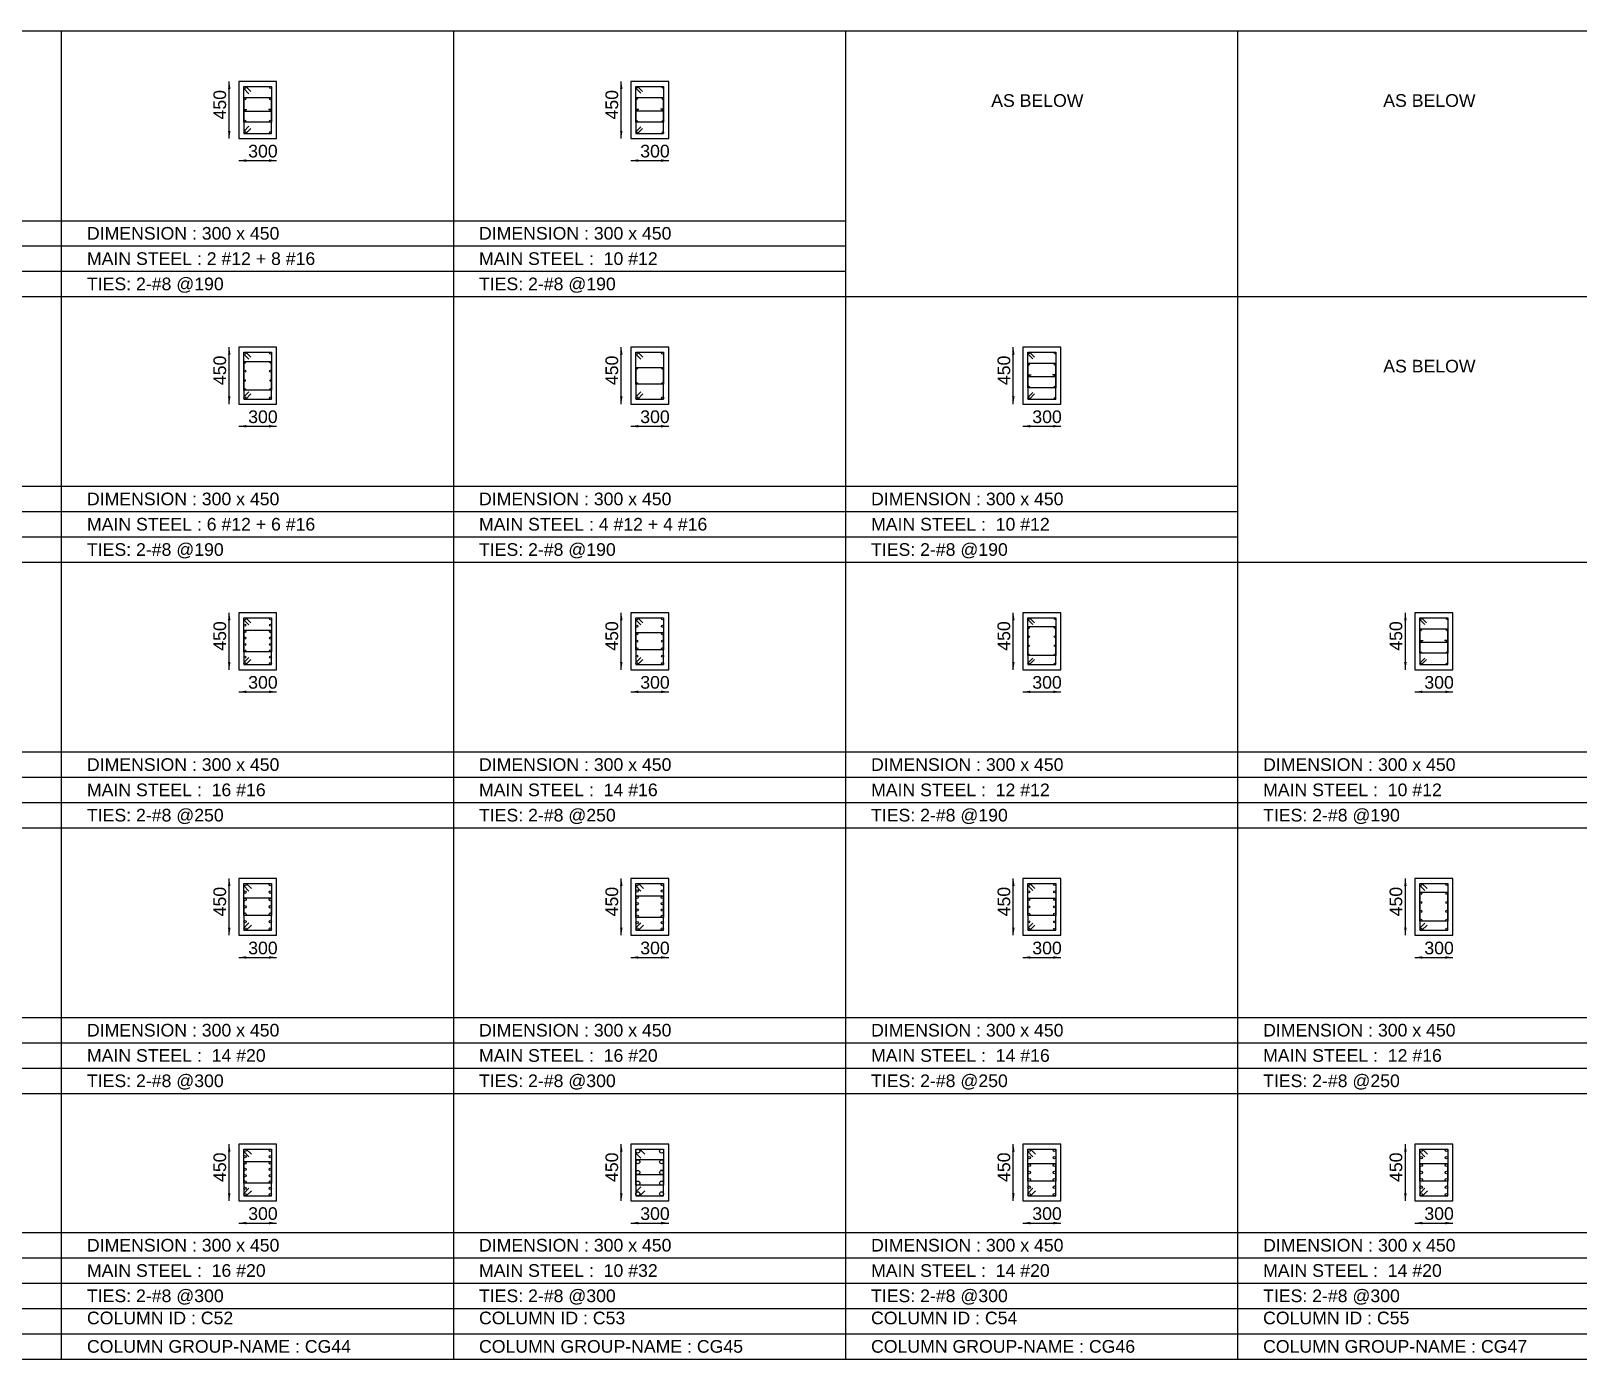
# Model space of a CAD drawing. Extents: x 28 to 264, y -211 to 74.
# Drawn here: x 164.44 to 176.67, y 62.88 to 73.38 of the extents above; entities that cross this region are included whole.
import ezdxf

# ---------------------------------------------------------------- set-up
doc = ezdxf.new("R2010")
doc.units = 0
for name, color, linetype in [('Border', 7, 'CONTINUOUS'), ('Column_Group_Name', 3, 'CONTINUOUS'), ('Column_ID', 4, 'CONTINUOUS'), ('ColumnBars', 1, 'CONTINUOUS'), ('ColumnBars1', 1, 'CONTINUOUS'), ('ColumnCrossSection', 7, 'CONTINUOUS'), ('Dim_All', 7, 'CONTINUOUS'), ('Dimensions', 7, 'CONTINUOUS'), ('Links', 2, 'CONTINUOUS'), ('MainSteel', 1, 'CONTINUOUS'), ('Text_AsBelow', 7, 'CONTINUOUS')]:
    doc.layers.add(name, color=color, linetype=linetype)
doc.styles.add('STRUDS_Arial', font='ARIAL.TTF', dxfattribs={"height": 0.04})

msp = doc.modelspace()

# ---------------------------------------------------------------- linework, layer by layer
at = {"layer": 'Border'}
for p, q in [((161.578, 73.38), (164.678, 73.38)), ((164.678, 71.28), (164.678, 73.38)), ((164.678, 71.28), (164.678, 73.38)), ((164.678, 73.38), (167.778, 73.38)), ((167.778, 71.28), (167.778, 73.38)), ((167.778, 71.28), (167.778, 73.38)), ((167.778, 73.38), (170.878, 73.38)), ((170.878, 71.28), (170.878, 73.38)), ((170.878, 71.28), (170.878, 73.38)), ((170.878, 73.38), (173.978, 73.38)), ((173.978, 71.28), (173.978, 73.38)), ((173.978, 71.28), (173.978, 73.38)), ((173.978, 73.38), (177.078, 73.38)), ((161.578, 71.88), (164.678, 71.88)), ((164.678, 71.88), (167.778, 71.88)), ((167.778, 71.88), (170.878, 71.88)), ((161.578, 71.68), (164.678, 71.68)), ((164.678, 71.68), (167.778, 71.68)), ((167.778, 71.68), (170.878, 71.68)), ((161.578, 71.48), (164.678, 71.48)), ((164.678, 71.48), (167.778, 71.48)), ((167.778, 71.48), (170.878, 71.48)), ((161.578, 71.28), (164.678, 71.28)), ((161.578, 71.28), (164.678, 71.28)), ((164.678, 69.18), (164.678, 71.28)), ((164.678, 69.18), (164.678, 71.28)), ((164.678, 71.28), (167.778, 71.28)), ((164.678, 71.28), (167.778, 71.28)), ((167.778, 69.18), (167.778, 71.28)), ((167.778, 69.18), (167.778, 71.28)), ((167.778, 71.28), (170.878, 71.28)), ((167.778, 71.28), (170.878, 71.28)), ((170.878, 69.18), (170.878, 71.28)), ((170.878, 69.18), (170.878, 71.28)), ((170.878, 71.28), (173.978, 71.28)), ((173.978, 69.18), (173.978, 71.28)), ((173.978, 69.18), (173.978, 71.28)), ((173.978, 71.28), (177.078, 71.28)), ((161.578, 69.78), (164.678, 69.78)), ((164.678, 69.78), (167.778, 69.78)), ((167.778, 69.78), (170.878, 69.78)), ((170.878, 69.78), (173.978, 69.78)), ((161.578, 69.58), (164.678, 69.58)), ((164.678, 69.58), (167.778, 69.58)), ((167.778, 69.58), (170.878, 69.58)), ((170.878, 69.58), (173.978, 69.58)), ((161.578, 69.38), (164.678, 69.38)), ((164.678, 69.38), (167.778, 69.38)), ((167.778, 69.38), (170.878, 69.38)), ((170.878, 69.38), (173.978, 69.38)), ((161.578, 69.18), (164.678, 69.18)), ((161.578, 69.18), (164.678, 69.18)), ((164.678, 67.08), (164.678, 69.18)), ((164.678, 67.08), (164.678, 69.18)), ((164.678, 69.18), (167.778, 69.18)), ((164.678, 69.18), (167.778, 69.18)), ((167.778, 67.08), (167.778, 69.18)), ((167.778, 67.08), (167.778, 69.18)), ((167.778, 69.18), (170.878, 69.18)), ((167.778, 69.18), (170.878, 69.18)), ((170.878, 67.08), (170.878, 69.18)), ((170.878, 67.08), (170.878, 69.18)), ((170.878, 69.18), (173.978, 69.18)), ((170.878, 69.18), (173.978, 69.18)), ((173.978, 67.08), (173.978, 69.18)), ((173.978, 67.08), (173.978, 69.18)), ((173.978, 69.18), (177.078, 69.18)), ((161.578, 67.68), (164.678, 67.68)), ((164.678, 67.68), (167.778, 67.68)), ((167.778, 67.68), (170.878, 67.68)), ((170.878, 67.68), (173.978, 67.68)), ((173.978, 67.68), (177.078, 67.68)), ((161.578, 67.48), (164.678, 67.48)), ((164.678, 67.48), (167.778, 67.48)), ((167.778, 67.48), (170.878, 67.48)), ((170.878, 67.48), (173.978, 67.48)), ((173.978, 67.48), (177.078, 67.48)), ((161.578, 67.28), (164.678, 67.28)), ((164.678, 67.28), (167.778, 67.28)), ((167.778, 67.28), (170.878, 67.28)), ((170.878, 67.28), (173.978, 67.28)), ((173.978, 67.28), (177.078, 67.28)), ((161.578, 67.08), (164.678, 67.08)), ((161.578, 67.08), (164.678, 67.08)), ((164.678, 64.98), (164.678, 67.08)), ((164.678, 64.98), (164.678, 67.08)), ((164.678, 67.08), (167.778, 67.08)), ((164.678, 67.08), (167.778, 67.08)), ((167.778, 64.98), (167.778, 67.08)), ((167.778, 64.98), (167.778, 67.08)), ((167.778, 67.08), (170.878, 67.08)), ((167.778, 67.08), (170.878, 67.08)), ((170.878, 64.98), (170.878, 67.08)), ((170.878, 64.98), (170.878, 67.08)), ((170.878, 67.08), (173.978, 67.08)), ((170.878, 67.08), (173.978, 67.08)), ((173.978, 64.98), (173.978, 67.08)), ((173.978, 64.98), (173.978, 67.08)), ((173.978, 67.08), (177.078, 67.08)), ((173.978, 67.08), (177.078, 67.08)), ((161.578, 65.58), (164.678, 65.58)), ((164.678, 65.58), (167.778, 65.58)), ((167.778, 65.58), (170.878, 65.58)), ((170.878, 65.58), (173.978, 65.58)), ((173.978, 65.58), (177.078, 65.58)), ((161.578, 65.38), (164.678, 65.38)), ((164.678, 65.38), (167.778, 65.38)), ((167.778, 65.38), (170.878, 65.38)), ((170.878, 65.38), (173.978, 65.38)), ((173.978, 65.38), (177.078, 65.38)), ((161.578, 65.18), (164.678, 65.18)), ((164.678, 65.18), (167.778, 65.18)), ((167.778, 65.18), (170.878, 65.18)), ((170.878, 65.18), (173.978, 65.18)), ((173.978, 65.18), (177.078, 65.18)), ((161.578, 64.98), (164.678, 64.98)), ((161.578, 64.98), (164.678, 64.98)), ((164.678, 62.88), (164.678, 64.98)), ((164.678, 62.88), (164.678, 64.98)), ((164.678, 64.98), (167.778, 64.98)), ((164.678, 64.98), (167.778, 64.98)), ((167.778, 62.88), (167.778, 64.98)), ((167.778, 62.88), (167.778, 64.98)), ((167.778, 64.98), (170.878, 64.98)), ((167.778, 64.98), (170.878, 64.98)), ((170.878, 62.88), (170.878, 64.98)), ((170.878, 62.88), (170.878, 64.98)), ((170.878, 64.98), (173.978, 64.98)), ((170.878, 64.98), (173.978, 64.98)), ((173.978, 62.88), (173.978, 64.98)), ((173.978, 62.88), (173.978, 64.98)), ((173.978, 64.98), (177.078, 64.98)), ((173.978, 64.98), (177.078, 64.98)), ((161.578, 63.88), (164.678, 63.88)), ((164.678, 63.88), (167.778, 63.88)), ((167.778, 63.88), (170.878, 63.88)), ((170.878, 63.88), (173.978, 63.88)), ((173.978, 63.88), (177.078, 63.88)), ((161.578, 63.68), (164.678, 63.68)), ((164.678, 63.68), (167.778, 63.68)), ((167.778, 63.68), (170.878, 63.68)), ((170.878, 63.68), (173.978, 63.68)), ((173.978, 63.68), (177.078, 63.68)), ((161.578, 63.48), (164.678, 63.48)), ((164.678, 63.48), (167.778, 63.48)), ((167.778, 63.48), (170.878, 63.48)), ((170.878, 63.48), (173.978, 63.48)), ((173.978, 63.48), (177.078, 63.48)), ((161.578, 63.28), (164.678, 63.28)), ((164.678, 63.28), (167.778, 63.28)), ((167.778, 63.28), (170.878, 63.28)), ((170.878, 63.28), (173.978, 63.28)), ((173.978, 63.28), (177.078, 63.28)), ((161.578, 63.08), (164.678, 63.08)), ((164.678, 63.08), (167.778, 63.08)), ((167.778, 63.08), (170.878, 63.08)), ((170.878, 63.08), (173.978, 63.08)), ((173.978, 63.08), (177.078, 63.08)), ((161.578, 62.88), (164.678, 62.88)), ((164.678, 62.88), (167.778, 62.88)), ((167.778, 62.88), (170.878, 62.88)), ((170.878, 62.88), (173.978, 62.88)), ((173.978, 62.88), (177.078, 62.88))]:
    msp.add_line(p, q, dxfattribs=at)
at = {"layer": 'ColumnBars'}
for centre, radius in [((169.224, 72.934), 0.006), ((169.432, 72.934), 0.006), ((169.224, 72.8445), 0.006), ((169.432, 72.8445), 0.006), ((166.124, 72.753), 0.006), ((166.33, 72.753), 0.006), ((169.224, 72.755), 0.006), ((169.224, 72.6655), 0.006), ((169.432, 72.755), 0.006), ((169.432, 72.6655), 0.006), ((169.224, 72.576), 0.006), ((169.432, 72.576), 0.006), ((172.324, 70.834), 0.006), ((172.532, 70.834), 0.006), ((166.124, 70.7588), 0.006), ((166.33, 70.7588), 0.006), ((169.224, 70.7113), 0.006), ((169.43, 70.7113), 0.006), ((172.324, 70.7445), 0.006), ((172.532, 70.7445), 0.006), ((166.124, 70.6164), 0.006), ((166.33, 70.6164), 0.006), ((169.224, 70.5947), 0.006), ((169.43, 70.5947), 0.006), ((172.324, 70.655), 0.006), ((172.532, 70.655), 0.006), ((166.124, 70.5472), 0.006), ((166.33, 70.5472), 0.006), ((172.324, 70.5655), 0.006), ((172.324, 70.476), 0.006), ((172.532, 70.5655), 0.006), ((172.532, 70.476), 0.006), ((166.126, 68.732), 0.008), ((166.126, 68.6814), 0.008), ((166.126, 68.6309), 0.008), ((166.33, 68.732), 0.008), ((166.33, 68.6814), 0.008), ((166.33, 68.6309), 0.008), ((169.226, 68.732), 0.008), ((169.226, 68.673), 0.008), ((169.43, 68.732), 0.008), ((169.43, 68.673), 0.008), ((172.324, 68.734), 0.006), ((172.324, 68.6624), 0.006), ((172.532, 68.734), 0.006), ((172.532, 68.6624), 0.006), ((175.424, 68.734), 0.006), ((175.424, 68.6445), 0.006), ((175.632, 68.734), 0.006), ((175.632, 68.6445), 0.006), ((166.126, 68.5803), 0.008), ((166.126, 68.5297), 0.008), ((166.33, 68.5803), 0.008), ((166.33, 68.5297), 0.008), ((169.226, 68.614), 0.008), ((169.226, 68.555), 0.008), ((169.43, 68.614), 0.008), ((169.43, 68.555), 0.008), ((172.324, 68.5908), 0.006), ((172.324, 68.5192), 0.006), ((172.532, 68.5908), 0.006), ((172.532, 68.5192), 0.006), ((175.424, 68.555), 0.006), ((175.632, 68.555), 0.006), ((166.126, 68.4791), 0.008), ((166.126, 68.4286), 0.008), ((166.126, 68.378), 0.008), ((166.33, 68.4791), 0.008), ((166.33, 68.4286), 0.008), ((166.33, 68.378), 0.008), ((169.226, 68.496), 0.008), ((169.226, 68.437), 0.008), ((169.226, 68.378), 0.008), ((169.43, 68.496), 0.008), ((169.43, 68.437), 0.008), ((169.43, 68.378), 0.008), ((172.324, 68.4476), 0.006), ((172.532, 68.4476), 0.006), ((175.424, 68.4655), 0.006), ((175.632, 68.4655), 0.006), ((172.324, 68.376), 0.006), ((172.532, 68.376), 0.006), ((175.424, 68.376), 0.006), ((175.632, 68.376), 0.006), ((166.128, 66.63), 0.01), ((166.128, 66.5717), 0.01), ((166.328, 66.63), 0.01), ((166.328, 66.5717), 0.01), ((169.228, 66.63), 0.01), ((169.228, 66.58), 0.01), ((169.428, 66.63), 0.01), ((169.428, 66.58), 0.01), ((172.326, 66.632), 0.008), ((172.326, 66.573), 0.008), ((172.53, 66.632), 0.008), ((172.53, 66.573), 0.008), ((175.426, 66.632), 0.008), ((175.426, 66.5612), 0.008), ((175.63, 66.632), 0.008), ((175.63, 66.5612), 0.008), ((166.128, 66.5133), 0.01), ((166.128, 66.455), 0.01), ((166.328, 66.5133), 0.01), ((166.328, 66.455), 0.01), ((169.228, 66.53), 0.01), ((169.228, 66.48), 0.01), ((169.228, 66.43), 0.01), ((169.428, 66.53), 0.01), ((169.428, 66.48), 0.01), ((169.428, 66.43), 0.01), ((172.326, 66.514), 0.008), ((172.326, 66.455), 0.008), ((172.53, 66.514), 0.008), ((172.53, 66.455), 0.008), ((175.426, 66.4904), 0.008), ((175.426, 66.4196), 0.008), ((175.63, 66.4904), 0.008), ((175.63, 66.4196), 0.008), ((166.128, 66.3967), 0.01), ((166.128, 66.3383), 0.01), ((166.328, 66.3967), 0.01), ((166.328, 66.3383), 0.01), ((169.228, 66.38), 0.01), ((169.228, 66.33), 0.01), ((169.428, 66.38), 0.01), ((169.428, 66.33), 0.01), ((172.326, 66.396), 0.008), ((172.326, 66.337), 0.008), ((172.53, 66.396), 0.008), ((172.53, 66.337), 0.008), ((175.426, 66.3488), 0.008), ((175.63, 66.3488), 0.008), ((166.128, 66.28), 0.01), ((166.328, 66.28), 0.01), ((169.228, 66.28), 0.01), ((169.428, 66.28), 0.01), ((172.326, 66.278), 0.008), ((172.53, 66.278), 0.008), ((175.426, 66.278), 0.008), ((175.63, 66.278), 0.008), ((166.128, 64.53), 0.01), ((166.128, 64.48), 0.01), ((166.328, 64.53), 0.01), ((166.328, 64.48), 0.01), ((169.234, 64.524), 0.016), ((169.422, 64.524), 0.016), ((172.328, 64.53), 0.01), ((172.328, 64.4717), 0.01), ((172.528, 64.53), 0.01), ((172.528, 64.4717), 0.01), ((175.428, 64.53), 0.01), ((175.428, 64.4717), 0.01), ((175.628, 64.53), 0.01), ((175.628, 64.4717), 0.01), ((166.128, 64.43), 0.01), ((166.128, 64.38), 0.01), ((166.328, 64.43), 0.01), ((166.328, 64.38), 0.01), ((169.234, 64.4395), 0.016), ((169.234, 64.355), 0.016), ((169.422, 64.4395), 0.016), ((169.422, 64.355), 0.016), ((172.328, 64.4133), 0.01), ((172.328, 64.355), 0.01), ((172.528, 64.4133), 0.01), ((172.528, 64.355), 0.01), ((175.428, 64.4133), 0.01), ((175.428, 64.355), 0.01), ((175.628, 64.4133), 0.01), ((175.628, 64.355), 0.01), ((166.128, 64.33), 0.01), ((166.128, 64.28), 0.01), ((166.128, 64.23), 0.01), ((166.328, 64.33), 0.01), ((166.328, 64.28), 0.01), ((166.328, 64.23), 0.01), ((169.234, 64.2705), 0.016), ((169.422, 64.2705), 0.016), ((172.328, 64.2967), 0.01), ((172.328, 64.2383), 0.01), ((172.528, 64.2967), 0.01), ((172.528, 64.2383), 0.01), ((175.428, 64.2967), 0.01), ((175.428, 64.2383), 0.01), ((175.628, 64.2967), 0.01), ((175.628, 64.2383), 0.01), ((166.128, 64.18), 0.01), ((166.328, 64.18), 0.01), ((169.234, 64.186), 0.016), ((169.422, 64.186), 0.016), ((172.328, 64.18), 0.01), ((172.528, 64.18), 0.01), ((175.428, 64.18), 0.01), ((175.628, 64.18), 0.01)]:
    msp.add_circle(centre, radius, dxfattribs=at)
at = {"layer": 'ColumnBars1'}
for centre in [(166.126, 72.932), (166.33, 72.932), (166.126, 72.8425), (166.33, 72.8425), (166.126, 72.6675), (166.33, 72.6675), (166.126, 72.578), (166.33, 72.578), (166.126, 70.832), (166.33, 70.832), (169.226, 70.832), (169.43, 70.832), (166.126, 70.6896), (166.33, 70.6896), (166.126, 70.478), (166.33, 70.478), (169.226, 70.478), (169.43, 70.478)]:
    msp.add_circle(centre, 0.008, dxfattribs=at)
at = {"layer": 'ColumnCrossSection'}
for p, q in [((166.378, 72.98), (166.078, 72.98)), ((166.078, 72.98), (166.078, 72.53)), ((166.378, 72.53), (166.378, 72.98)), ((169.478, 72.98), (169.178, 72.98)), ((169.178, 72.98), (169.178, 72.53)), ((169.478, 72.53), (169.478, 72.98)), ((166.078, 72.53), (166.378, 72.53)), ((169.178, 72.53), (169.478, 72.53)), ((166.378, 70.88), (166.078, 70.88)), ((166.078, 70.88), (166.078, 70.43)), ((166.378, 70.43), (166.378, 70.88)), ((169.478, 70.88), (169.178, 70.88)), ((169.178, 70.88), (169.178, 70.43)), ((169.478, 70.43), (169.478, 70.88)), ((172.578, 70.88), (172.278, 70.88)), ((172.278, 70.88), (172.278, 70.43)), ((172.578, 70.43), (172.578, 70.88)), ((166.078, 70.43), (166.378, 70.43)), ((169.178, 70.43), (169.478, 70.43)), ((172.278, 70.43), (172.578, 70.43)), ((166.378, 68.78), (166.078, 68.78)), ((166.078, 68.78), (166.078, 68.33)), ((166.378, 68.33), (166.378, 68.78)), ((169.478, 68.78), (169.178, 68.78)), ((169.178, 68.78), (169.178, 68.33)), ((169.478, 68.33), (169.478, 68.78)), ((172.578, 68.78), (172.278, 68.78)), ((172.278, 68.78), (172.278, 68.33)), ((172.578, 68.33), (172.578, 68.78)), ((175.678, 68.78), (175.378, 68.78)), ((175.378, 68.78), (175.378, 68.33)), ((175.678, 68.33), (175.678, 68.78)), ((166.078, 68.33), (166.378, 68.33)), ((169.178, 68.33), (169.478, 68.33)), ((172.278, 68.33), (172.578, 68.33)), ((175.378, 68.33), (175.678, 68.33)), ((166.378, 66.68), (166.078, 66.68)), ((166.078, 66.68), (166.078, 66.23)), ((166.378, 66.23), (166.378, 66.68)), ((169.478, 66.68), (169.178, 66.68)), ((169.178, 66.68), (169.178, 66.23)), ((169.478, 66.23), (169.478, 66.68)), ((172.578, 66.68), (172.278, 66.68)), ((172.278, 66.68), (172.278, 66.23)), ((172.578, 66.23), (172.578, 66.68)), ((175.678, 66.68), (175.378, 66.68)), ((175.378, 66.68), (175.378, 66.23)), ((175.678, 66.23), (175.678, 66.68)), ((166.078, 66.23), (166.378, 66.23)), ((169.178, 66.23), (169.478, 66.23)), ((172.278, 66.23), (172.578, 66.23)), ((175.378, 66.23), (175.678, 66.23)), ((166.378, 64.58), (166.078, 64.58)), ((166.078, 64.58), (166.078, 64.13)), ((166.378, 64.13), (166.378, 64.58)), ((169.478, 64.58), (169.178, 64.58)), ((169.178, 64.58), (169.178, 64.13)), ((169.478, 64.13), (169.478, 64.58)), ((172.578, 64.58), (172.278, 64.58)), ((172.278, 64.58), (172.278, 64.13)), ((172.578, 64.13), (172.578, 64.58)), ((175.678, 64.58), (175.378, 64.58)), ((175.378, 64.58), (175.378, 64.13)), ((175.678, 64.13), (175.678, 64.58)), ((166.078, 64.13), (166.378, 64.13)), ((169.178, 64.13), (169.478, 64.13)), ((172.278, 64.13), (172.578, 64.13)), ((175.378, 64.13), (175.678, 64.13))]:
    msp.add_line(p, q, dxfattribs=at)
at = {"layer": 'Dim_All'}
for p, q in [((166.003, 72.53), (166.003, 72.98)), ((169.103, 72.53), (169.103, 72.98)), ((166.078, 72.355), (166.378, 72.355)), ((169.178, 72.355), (169.478, 72.355)), ((166.003, 70.43), (166.003, 70.88)), ((169.103, 70.43), (169.103, 70.88)), ((172.203, 70.43), (172.203, 70.88)), ((166.078, 70.255), (166.378, 70.255)), ((169.178, 70.255), (169.478, 70.255)), ((172.278, 70.255), (172.578, 70.255)), ((166.003, 68.33), (166.003, 68.78)), ((169.103, 68.33), (169.103, 68.78)), ((172.203, 68.33), (172.203, 68.78)), ((175.303, 68.33), (175.303, 68.78)), ((166.078, 68.155), (166.378, 68.155)), ((169.178, 68.155), (169.478, 68.155)), ((172.278, 68.155), (172.578, 68.155)), ((175.378, 68.155), (175.678, 68.155)), ((166.003, 66.23), (166.003, 66.68)), ((169.103, 66.23), (169.103, 66.68)), ((172.203, 66.23), (172.203, 66.68)), ((175.303, 66.23), (175.303, 66.68)), ((166.078, 66.055), (166.378, 66.055)), ((169.178, 66.055), (169.478, 66.055)), ((172.278, 66.055), (172.578, 66.055)), ((175.378, 66.055), (175.678, 66.055)), ((166.003, 64.13), (166.003, 64.58)), ((169.103, 64.13), (169.103, 64.58)), ((172.203, 64.13), (172.203, 64.58)), ((175.303, 64.13), (175.303, 64.58)), ((166.078, 63.955), (166.378, 63.955)), ((169.178, 63.955), (169.478, 63.955)), ((172.278, 63.955), (172.578, 63.955)), ((175.378, 63.955), (175.678, 63.955))]:
    msp.add_line(p, q, dxfattribs=at)
at = {"layer": 'dim_all'}
for points in [[(166.003, 72.98), (165.993, 72.92), (166.003, 72.98), (166.013, 72.92)], [(169.103, 72.98), (169.093, 72.92), (169.103, 72.98), (169.113, 72.92)], [(166.003, 72.53), (165.993, 72.59), (166.003, 72.53), (166.013, 72.59)], [(169.103, 72.53), (169.093, 72.59), (169.103, 72.53), (169.113, 72.59)], [(166.078, 72.355), (166.138, 72.365), (166.078, 72.355), (166.138, 72.345)], [(166.378, 72.355), (166.318, 72.365), (166.378, 72.355), (166.318, 72.345)], [(169.178, 72.355), (169.238, 72.365), (169.178, 72.355), (169.238, 72.345)], [(169.478, 72.355), (169.418, 72.365), (169.478, 72.355), (169.418, 72.345)], [(166.003, 70.88), (165.993, 70.82), (166.003, 70.88), (166.013, 70.82)], [(169.103, 70.88), (169.093, 70.82), (169.103, 70.88), (169.113, 70.82)], [(172.203, 70.88), (172.193, 70.82), (172.203, 70.88), (172.213, 70.82)], [(166.003, 70.43), (165.993, 70.49), (166.003, 70.43), (166.013, 70.49)], [(169.103, 70.43), (169.093, 70.49), (169.103, 70.43), (169.113, 70.49)], [(172.203, 70.43), (172.193, 70.49), (172.203, 70.43), (172.213, 70.49)], [(166.078, 70.255), (166.138, 70.265), (166.078, 70.255), (166.138, 70.245)], [(166.378, 70.255), (166.318, 70.265), (166.378, 70.255), (166.318, 70.245)], [(169.178, 70.255), (169.238, 70.265), (169.178, 70.255), (169.238, 70.245)], [(169.478, 70.255), (169.418, 70.265), (169.478, 70.255), (169.418, 70.245)], [(172.278, 70.255), (172.338, 70.265), (172.278, 70.255), (172.338, 70.245)], [(172.578, 70.255), (172.518, 70.265), (172.578, 70.255), (172.518, 70.245)], [(166.003, 68.78), (165.993, 68.72), (166.003, 68.78), (166.013, 68.72)], [(169.103, 68.78), (169.093, 68.72), (169.103, 68.78), (169.113, 68.72)], [(172.203, 68.78), (172.193, 68.72), (172.203, 68.78), (172.213, 68.72)], [(175.303, 68.78), (175.293, 68.72), (175.303, 68.78), (175.313, 68.72)], [(166.003, 68.33), (165.993, 68.39), (166.003, 68.33), (166.013, 68.39)], [(169.103, 68.33), (169.093, 68.39), (169.103, 68.33), (169.113, 68.39)], [(172.203, 68.33), (172.193, 68.39), (172.203, 68.33), (172.213, 68.39)], [(175.303, 68.33), (175.293, 68.39), (175.303, 68.33), (175.313, 68.39)], [(166.078, 68.155), (166.138, 68.165), (166.078, 68.155), (166.138, 68.145)], [(166.378, 68.155), (166.318, 68.165), (166.378, 68.155), (166.318, 68.145)], [(169.178, 68.155), (169.238, 68.165), (169.178, 68.155), (169.238, 68.145)], [(169.478, 68.155), (169.418, 68.165), (169.478, 68.155), (169.418, 68.145)], [(172.278, 68.155), (172.338, 68.165), (172.278, 68.155), (172.338, 68.145)], [(172.578, 68.155), (172.518, 68.165), (172.578, 68.155), (172.518, 68.145)], [(175.378, 68.155), (175.438, 68.165), (175.378, 68.155), (175.438, 68.145)], [(175.678, 68.155), (175.618, 68.165), (175.678, 68.155), (175.618, 68.145)], [(166.003, 66.68), (165.993, 66.62), (166.003, 66.68), (166.013, 66.62)], [(169.103, 66.68), (169.093, 66.62), (169.103, 66.68), (169.113, 66.62)], [(172.203, 66.68), (172.193, 66.62), (172.203, 66.68), (172.213, 66.62)], [(175.303, 66.68), (175.293, 66.62), (175.303, 66.68), (175.313, 66.62)], [(166.003, 66.23), (165.993, 66.29), (166.003, 66.23), (166.013, 66.29)], [(169.103, 66.23), (169.093, 66.29), (169.103, 66.23), (169.113, 66.29)], [(172.203, 66.23), (172.193, 66.29), (172.203, 66.23), (172.213, 66.29)], [(175.303, 66.23), (175.293, 66.29), (175.303, 66.23), (175.313, 66.29)], [(166.078, 66.055), (166.138, 66.065), (166.078, 66.055), (166.138, 66.045)], [(166.378, 66.055), (166.318, 66.065), (166.378, 66.055), (166.318, 66.045)], [(169.178, 66.055), (169.238, 66.065), (169.178, 66.055), (169.238, 66.045)], [(169.478, 66.055), (169.418, 66.065), (169.478, 66.055), (169.418, 66.045)], [(172.278, 66.055), (172.338, 66.065), (172.278, 66.055), (172.338, 66.045)], [(172.578, 66.055), (172.518, 66.065), (172.578, 66.055), (172.518, 66.045)], [(175.378, 66.055), (175.438, 66.065), (175.378, 66.055), (175.438, 66.045)], [(175.678, 66.055), (175.618, 66.065), (175.678, 66.055), (175.618, 66.045)], [(166.003, 64.58), (165.993, 64.52), (166.003, 64.58), (166.013, 64.52)], [(169.103, 64.58), (169.093, 64.52), (169.103, 64.58), (169.113, 64.52)], [(172.203, 64.58), (172.193, 64.52), (172.203, 64.58), (172.213, 64.52)], [(175.303, 64.58), (175.293, 64.52), (175.303, 64.58), (175.313, 64.52)], [(166.003, 64.13), (165.993, 64.19), (166.003, 64.13), (166.013, 64.19)], [(169.103, 64.13), (169.093, 64.19), (169.103, 64.13), (169.113, 64.19)], [(172.203, 64.13), (172.193, 64.19), (172.203, 64.13), (172.213, 64.19)], [(175.303, 64.13), (175.293, 64.19), (175.303, 64.13), (175.313, 64.19)], [(166.078, 63.955), (166.138, 63.965), (166.078, 63.955), (166.138, 63.945)], [(166.378, 63.955), (166.318, 63.965), (166.378, 63.955), (166.318, 63.945)], [(169.178, 63.955), (169.238, 63.965), (169.178, 63.955), (169.238, 63.945)], [(169.478, 63.955), (169.418, 63.965), (169.478, 63.955), (169.418, 63.945)], [(172.278, 63.955), (172.338, 63.965), (172.278, 63.955), (172.338, 63.945)], [(172.578, 63.955), (172.518, 63.965), (172.578, 63.955), (172.518, 63.945)], [(175.378, 63.955), (175.438, 63.965), (175.378, 63.955), (175.438, 63.945)], [(175.678, 63.955), (175.618, 63.965), (175.678, 63.955), (175.618, 63.945)]]:
    msp.add_solid(points, dxfattribs=at)
at = {"layer": 'Links'}
for p, q in [((166.118, 72.94), (166.338, 72.94)), ((166.118, 72.6595), (166.118, 72.94)), ((166.118, 72.924), (166.158, 72.884)), ((166.134, 72.94), (166.174, 72.9)), ((166.338, 72.94), (166.338, 72.6595)), ((169.218, 72.94), (169.438, 72.94)), ((169.218, 72.6595), (169.218, 72.94)), ((169.218, 72.928), (169.258, 72.888)), ((169.23, 72.94), (169.27, 72.9)), ((169.438, 72.94), (169.438, 72.6595)), ((166.338, 72.8505), (166.118, 72.8505)), ((166.118, 72.8505), (166.118, 72.57)), ((166.338, 72.57), (166.338, 72.8505)), ((169.438, 72.8505), (169.218, 72.8505)), ((169.218, 72.8505), (169.218, 72.57)), ((169.438, 72.57), (169.438, 72.8505)), ((166.118, 72.759), (166.143, 72.759)), ((166.118, 72.747), (166.338, 72.747)), ((166.338, 72.759), (166.313, 72.759)), ((169.218, 72.761), (169.243, 72.761)), ((169.218, 72.749), (169.438, 72.749)), ((169.438, 72.761), (169.413, 72.761)), ((166.338, 72.6595), (166.118, 72.6595)), ((166.118, 72.586), (166.158, 72.626)), ((166.118, 72.57), (166.338, 72.57)), ((166.134, 72.57), (166.174, 72.61)), ((169.438, 72.6595), (169.218, 72.6595)), ((169.218, 72.582), (169.258, 72.622)), ((169.218, 72.57), (169.438, 72.57)), ((169.23, 72.57), (169.27, 72.61)), ((166.118, 70.84), (166.338, 70.84)), ((166.118, 70.5412), (166.118, 70.84)), ((166.134, 70.84), (166.174, 70.8)), ((166.338, 70.84), (166.338, 70.5412)), ((169.218, 70.84), (169.438, 70.84)), ((169.218, 70.5887), (169.218, 70.84)), ((169.234, 70.84), (169.274, 70.8)), ((169.438, 70.84), (169.438, 70.5887)), ((172.318, 70.84), (172.538, 70.84)), ((172.318, 70.5595), (172.318, 70.84)), ((172.33, 70.84), (172.37, 70.8)), ((172.538, 70.84), (172.538, 70.5595)), ((166.118, 70.824), (166.158, 70.784)), ((166.338, 70.7648), (166.118, 70.7648)), ((166.118, 70.7648), (166.118, 70.47)), ((166.338, 70.47), (166.338, 70.7648)), ((169.218, 70.824), (169.258, 70.784)), ((169.438, 70.7173), (169.218, 70.7173)), ((169.218, 70.7173), (169.218, 70.47)), ((169.438, 70.47), (169.438, 70.7173)), ((172.318, 70.828), (172.358, 70.788)), ((172.538, 70.7505), (172.318, 70.7505)), ((172.318, 70.7505), (172.318, 70.47)), ((172.538, 70.47), (172.538, 70.7505)), ((169.438, 70.5887), (169.218, 70.5887)), ((172.318, 70.661), (172.343, 70.661)), ((172.318, 70.649), (172.538, 70.649)), ((172.538, 70.661), (172.513, 70.661)), ((166.338, 70.5412), (166.118, 70.5412)), ((166.118, 70.486), (166.158, 70.526)), ((166.118, 70.47), (166.338, 70.47)), ((166.134, 70.47), (166.174, 70.51)), ((169.218, 70.486), (169.258, 70.526)), ((169.218, 70.47), (169.438, 70.47)), ((169.234, 70.47), (169.274, 70.51)), ((172.538, 70.5595), (172.318, 70.5595)), ((172.318, 70.482), (172.358, 70.522)), ((172.318, 70.47), (172.538, 70.47)), ((172.33, 70.47), (172.37, 70.51)), ((166.118, 68.74), (166.338, 68.74)), ((166.118, 68.4711), (166.118, 68.74)), ((166.118, 68.724), (166.158, 68.684)), ((166.338, 68.6389), (166.118, 68.6389)), ((166.118, 68.6389), (166.118, 68.37)), ((166.134, 68.74), (166.174, 68.7)), ((166.338, 68.74), (166.338, 68.4711)), ((166.338, 68.37), (166.338, 68.6389)), ((169.218, 68.74), (169.438, 68.74)), ((169.218, 68.488), (169.218, 68.74)), ((169.218, 68.724), (169.258, 68.684)), ((169.234, 68.74), (169.274, 68.7)), ((169.438, 68.74), (169.438, 68.488)), ((172.318, 68.74), (172.538, 68.74)), ((172.318, 68.4416), (172.318, 68.74)), ((172.318, 68.728), (172.358, 68.688)), ((172.538, 68.6684), (172.318, 68.6684)), ((172.318, 68.6684), (172.318, 68.37)), ((172.33, 68.74), (172.37, 68.7)), ((172.538, 68.74), (172.538, 68.4416)), ((172.538, 68.37), (172.538, 68.6684)), ((175.418, 68.74), (175.638, 68.74)), ((175.418, 68.4595), (175.418, 68.74)), ((175.418, 68.728), (175.458, 68.688)), ((175.638, 68.6505), (175.418, 68.6505)), ((175.418, 68.6505), (175.418, 68.37)), ((175.43, 68.74), (175.47, 68.7)), ((175.638, 68.74), (175.638, 68.4595)), ((175.638, 68.37), (175.638, 68.6505)), ((169.438, 68.622), (169.218, 68.622)), ((169.218, 68.622), (169.218, 68.37)), ((169.438, 68.37), (169.438, 68.622)), ((175.418, 68.561), (175.443, 68.561)), ((175.418, 68.549), (175.638, 68.549)), ((175.638, 68.561), (175.613, 68.561)), ((166.338, 68.4711), (166.118, 68.4711)), ((166.118, 68.386), (166.158, 68.426)), ((166.134, 68.37), (166.174, 68.41)), ((169.438, 68.488), (169.218, 68.488)), ((169.218, 68.386), (169.258, 68.426)), ((169.234, 68.37), (169.274, 68.41)), ((172.538, 68.4416), (172.318, 68.4416)), ((172.318, 68.382), (172.358, 68.422)), ((172.33, 68.37), (172.37, 68.41)), ((175.638, 68.4595), (175.418, 68.4595)), ((175.418, 68.382), (175.458, 68.422)), ((175.43, 68.37), (175.47, 68.41)), ((166.118, 68.37), (166.338, 68.37)), ((169.218, 68.37), (169.438, 68.37)), ((172.318, 68.37), (172.538, 68.37)), ((175.418, 68.37), (175.638, 68.37)), ((166.118, 66.64), (166.338, 66.64)), ((166.118, 66.3867), (166.118, 66.64)), ((166.118, 66.62), (166.158, 66.58)), ((166.138, 66.64), (166.178, 66.6)), ((166.338, 66.64), (166.338, 66.3867)), ((169.218, 66.64), (169.438, 66.64)), ((169.218, 66.37), (169.218, 66.64)), ((169.218, 66.62), (169.258, 66.58)), ((169.238, 66.64), (169.278, 66.6)), ((169.438, 66.64), (169.438, 66.37)), ((172.318, 66.64), (172.538, 66.64)), ((172.318, 66.388), (172.318, 66.64)), ((172.318, 66.624), (172.358, 66.584)), ((172.334, 66.64), (172.374, 66.6)), ((172.538, 66.64), (172.538, 66.388)), ((175.418, 66.64), (175.638, 66.64)), ((175.418, 66.3408), (175.418, 66.64)), ((175.418, 66.624), (175.458, 66.584)), ((175.638, 66.5692), (175.418, 66.5692)), ((175.418, 66.5692), (175.418, 66.27)), ((175.434, 66.64), (175.474, 66.6)), ((175.638, 66.64), (175.638, 66.3408)), ((175.638, 66.27), (175.638, 66.5692)), ((166.338, 66.5233), (166.118, 66.5233)), ((166.118, 66.5233), (166.118, 66.27)), ((166.338, 66.27), (166.338, 66.5233)), ((169.438, 66.54), (169.218, 66.54)), ((169.218, 66.54), (169.218, 66.27)), ((169.438, 66.27), (169.438, 66.54)), ((172.538, 66.522), (172.318, 66.522)), ((172.318, 66.522), (172.318, 66.27)), ((172.538, 66.27), (172.538, 66.522)), ((166.338, 66.3867), (166.118, 66.3867)), ((166.118, 66.29), (166.158, 66.33)), ((166.138, 66.27), (166.178, 66.31)), ((169.438, 66.37), (169.218, 66.37)), ((169.218, 66.29), (169.258, 66.33)), ((169.238, 66.27), (169.278, 66.31)), ((172.538, 66.388), (172.318, 66.388)), ((172.318, 66.286), (172.358, 66.326)), ((172.334, 66.27), (172.374, 66.31)), ((175.638, 66.3408), (175.418, 66.3408)), ((175.418, 66.286), (175.458, 66.326)), ((175.434, 66.27), (175.474, 66.31)), ((166.118, 66.27), (166.338, 66.27)), ((169.218, 66.27), (169.438, 66.27)), ((172.318, 66.27), (172.538, 66.27)), ((175.418, 66.27), (175.638, 66.27)), ((166.118, 64.54), (166.338, 64.54)), ((166.118, 64.27), (166.118, 64.54)), ((166.118, 64.52), (166.158, 64.48)), ((166.138, 64.54), (166.178, 64.5)), ((166.338, 64.54), (166.338, 64.27)), ((169.218, 64.54), (169.438, 64.54)), ((169.218, 64.2545), (169.218, 64.54)), ((169.218, 64.508), (169.258, 64.468)), ((169.25, 64.54), (169.29, 64.5)), ((169.438, 64.54), (169.438, 64.2545)), ((172.318, 64.54), (172.538, 64.54)), ((172.318, 64.2867), (172.318, 64.54)), ((172.318, 64.52), (172.358, 64.48)), ((172.338, 64.54), (172.378, 64.5)), ((172.538, 64.54), (172.538, 64.2867)), ((175.418, 64.54), (175.638, 64.54)), ((175.418, 64.2867), (175.418, 64.54)), ((175.418, 64.52), (175.458, 64.48)), ((175.438, 64.54), (175.478, 64.5)), ((175.638, 64.54), (175.638, 64.2867)), ((166.338, 64.44), (166.118, 64.44)), ((166.118, 64.44), (166.118, 64.17)), ((166.338, 64.17), (166.338, 64.44)), ((169.438, 64.4555), (169.218, 64.4555)), ((169.218, 64.4555), (169.218, 64.17)), ((169.218, 64.371), (169.243, 64.371)), ((169.438, 64.371), (169.413, 64.371)), ((169.438, 64.17), (169.438, 64.4555)), ((172.538, 64.4233), (172.318, 64.4233)), ((172.318, 64.4233), (172.318, 64.17)), ((172.538, 64.17), (172.538, 64.4233)), ((175.638, 64.4233), (175.418, 64.4233)), ((175.418, 64.4233), (175.418, 64.17)), ((175.638, 64.17), (175.638, 64.4233)), ((166.338, 64.27), (166.118, 64.27)), ((166.118, 64.19), (166.158, 64.23)), ((169.218, 64.339), (169.438, 64.339)), ((169.438, 64.2545), (169.218, 64.2545)), ((169.218, 64.202), (169.258, 64.242)), ((172.538, 64.2867), (172.318, 64.2867)), ((172.318, 64.19), (172.358, 64.23)), ((175.638, 64.2867), (175.418, 64.2867)), ((175.418, 64.19), (175.458, 64.23)), ((166.118, 64.17), (166.338, 64.17)), ((166.138, 64.17), (166.178, 64.21)), ((169.218, 64.17), (169.438, 64.17)), ((169.25, 64.17), (169.29, 64.21)), ((172.318, 64.17), (172.538, 64.17)), ((172.338, 64.17), (172.378, 64.21)), ((175.418, 64.17), (175.638, 64.17)), ((175.438, 64.17), (175.478, 64.21))]:
    msp.add_line(p, q, dxfattribs=at)

# ---------------------------------------------------------------- texts
at = {"layer": 'Column_Group_Name', "style": 'STRUDS_Arial'}
for s, p in [('COLUMN GROUP-NAME : CG44', (164.878, 62.93)), ('COLUMN GROUP-NAME : CG45', (167.978, 62.93)), ('COLUMN GROUP-NAME : CG46', (171.078, 62.93)), ('COLUMN GROUP-NAME : CG47', (174.178, 62.93))]:
    msp.add_text(s, height=0.1, dxfattribs=at).set_placement(p)
at = {"layer": 'Column_ID', "style": 'STRUDS_Arial'}
for s, p in [('COLUMN ID : C52', (164.878, 63.155)), ('COLUMN ID : C53', (167.978, 63.155)), ('COLUMN ID : C54', (171.078, 63.155)), ('COLUMN ID : C55', (174.178, 63.155))]:
    msp.add_text(s, height=0.1, dxfattribs=at).set_placement(p)
at = {"layer": 'Dimensions', "style": 'STRUDS_Arial'}
for p in [(165.978, 72.68), (169.078, 72.68), (165.978, 70.58), (169.078, 70.58), (172.178, 70.58), (165.978, 68.48), (169.078, 68.48), (172.178, 68.48), (175.278, 68.48), (165.978, 66.38), (169.078, 66.38), (172.178, 66.38), (175.278, 66.38), (165.978, 64.28), (169.078, 64.28), (172.178, 64.28), (175.278, 64.28)]:
    msp.add_text('450', height=0.1, rotation=90, dxfattribs=at).set_placement(p)
for s, p in [('300', (166.153, 72.38)), ('300', (169.253, 72.38)), ('DIMENSION : 300 x 450', (164.878, 71.73)), ('DIMENSION : 300 x 450', (167.978, 71.73)), ('300', (166.153, 70.28)), ('300', (169.253, 70.28)), ('300', (172.353, 70.28)), ('DIMENSION : 300 x 450', (164.878, 69.63)), ('DIMENSION : 300 x 450', (167.978, 69.63)), ('DIMENSION : 300 x 450', (171.078, 69.63)), ('300', (166.153, 68.18)), ('300', (169.253, 68.18)), ('300', (172.353, 68.18)), ('300', (175.453, 68.18)), ('DIMENSION : 300 x 450', (164.878, 67.53)), ('DIMENSION : 300 x 450', (167.978, 67.53)), ('DIMENSION : 300 x 450', (171.078, 67.53)), ('DIMENSION : 300 x 450', (174.178, 67.53)), ('300', (166.153, 66.08)), ('300', (169.253, 66.08)), ('300', (172.353, 66.08)), ('300', (175.453, 66.08)), ('DIMENSION : 300 x 450', (164.878, 65.43)), ('DIMENSION : 300 x 450', (167.978, 65.43)), ('DIMENSION : 300 x 450', (171.078, 65.43)), ('DIMENSION : 300 x 450', (174.178, 65.43)), ('300', (166.153, 63.98)), ('300', (169.253, 63.98)), ('300', (172.353, 63.98)), ('300', (175.453, 63.98)), ('DIMENSION : 300 x 450', (164.878, 63.73)), ('DIMENSION : 300 x 450', (167.978, 63.73)), ('DIMENSION : 300 x 450', (171.078, 63.73)), ('DIMENSION : 300 x 450', (174.178, 63.73))]:
    msp.add_text(s, height=0.1, dxfattribs=at).set_placement(p)
at = {"layer": 'Links', "style": 'STRUDS_Arial'}
for s, p in [('TIES: 2-#8 @190', (164.878, 71.33)), ('TIES: 2-#8 @190', (167.978, 71.33)), ('TIES: 2-#8 @190', (164.878, 69.23)), ('TIES: 2-#8 @190', (167.978, 69.23)), ('TIES: 2-#8 @190', (171.078, 69.23)), ('TIES: 2-#8 @250', (164.878, 67.13)), ('TIES: 2-#8 @250', (167.978, 67.13)), ('TIES: 2-#8 @190', (171.078, 67.13)), ('TIES: 2-#8 @190', (174.178, 67.13)), ('TIES: 2-#8 @300', (164.878, 65.03)), ('TIES: 2-#8 @300', (167.978, 65.03)), ('TIES: 2-#8 @250', (171.078, 65.03)), ('TIES: 2-#8 @250', (174.178, 65.03)), ('TIES: 2-#8 @300', (164.878, 63.33)), ('TIES: 2-#8 @300', (167.978, 63.33)), ('TIES: 2-#8 @300', (171.078, 63.33)), ('TIES: 2-#8 @300', (174.178, 63.33))]:
    msp.add_text(s, height=0.1, dxfattribs=at).set_placement(p)
at = {"layer": 'MainSteel', "style": 'STRUDS_Arial'}
for s, p in [('MAIN STEEL : 2 #12 + 8 #16 ', (164.878, 71.53)), ('MAIN STEEL :  10 #12', (167.978, 71.53)), ('MAIN STEEL : 6 #12 + 6 #16 ', (164.878, 69.43)), ('MAIN STEEL : 4 #12 + 4 #16 ', (167.978, 69.43)), ('MAIN STEEL :  10 #12', (171.078, 69.43)), ('MAIN STEEL :  16 #16', (164.878, 67.33)), ('MAIN STEEL :  14 #16', (167.978, 67.33)), ('MAIN STEEL :  12 #12', (171.078, 67.33)), ('MAIN STEEL :  10 #12', (174.178, 67.33)), ('MAIN STEEL :  14 #20', (164.878, 65.23)), ('MAIN STEEL :  16 #20', (167.978, 65.23)), ('MAIN STEEL :  14 #16', (171.078, 65.23)), ('MAIN STEEL :  12 #16', (174.178, 65.23)), ('MAIN STEEL :  16 #20', (164.878, 63.53)), ('MAIN STEEL :  10 #32', (167.978, 63.53)), ('MAIN STEEL :  14 #20', (171.078, 63.53)), ('MAIN STEEL :  14 #20', (174.178, 63.53))]:
    msp.add_text(s, height=0.1, dxfattribs=at).set_placement(p)
at = {"layer": 'Text_AsBelow', "style": 'STRUDS_Arial'}
for p in [(172.028, 72.78), (175.128, 72.78), (175.128, 70.68)]:
    msp.add_text('AS BELOW', height=0.1, dxfattribs=at).set_placement(p)

doc.saveas('drawing.dxf')
